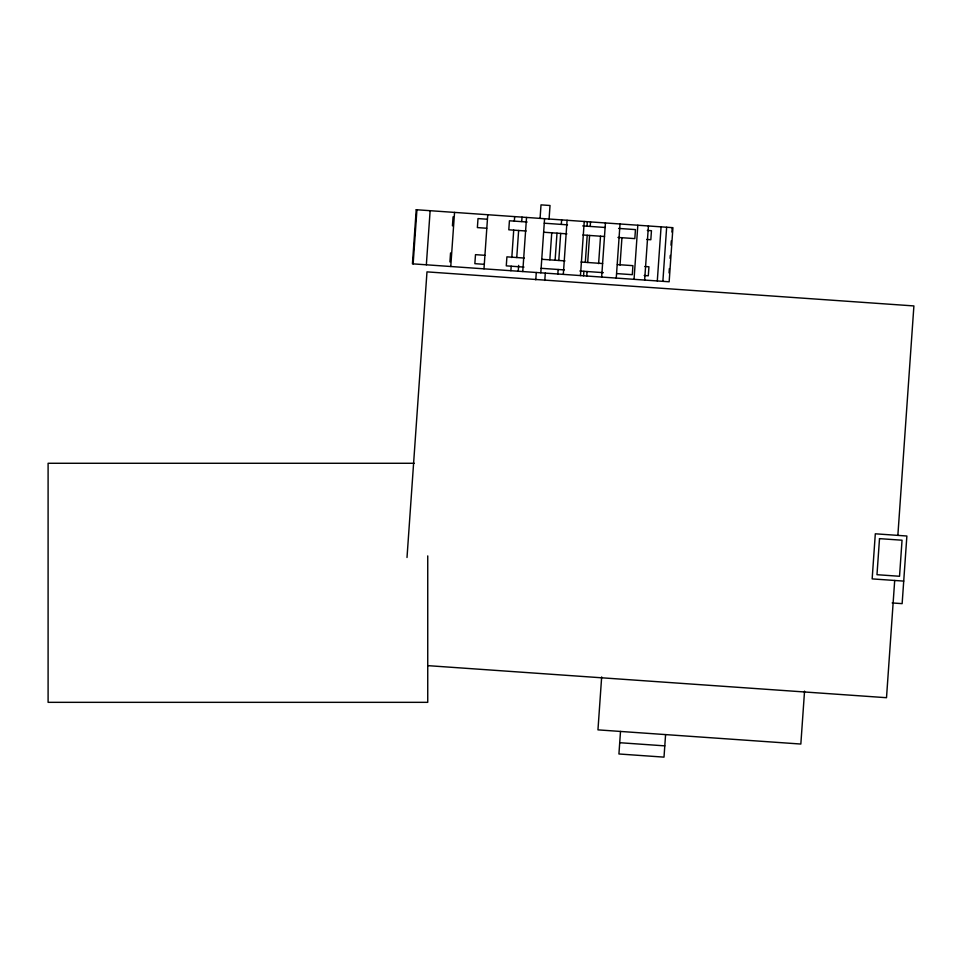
<?xml version="1.0" encoding="UTF-8"?>
<svg xmlns="http://www.w3.org/2000/svg" width="962" height="962" viewBox="0 0 962 962"><rect width="100%" height="100%" fill="white"/><g stroke="black" fill="none" stroke-linecap="round" stroke-linejoin="round"><path stroke-width="1.44" d="M413.143 263.877L416.931 209.776M426.346 264.803L430.134 210.702M407.01 557.491L426.984 271.873L913.9 305.928L897.859 535.377M449.927 261.929L450.553 252.91M452.441 225.854L453.078 216.835M450.757 266.51L454.545 212.41M483.982 268.831L487.758 214.73M510.882 270.719L511.195 266.209M511.808 257.551L513.72 230.134M514.345 221.128L514.67 216.618M516.75 257.539L518.638 230.483M518.253 271.236L518.662 265.38M521.729 221.513L522.029 217.123M522.763 271.549L526.539 217.448M535.774 279.822L536.291 272.499M540.079 218.386L541.017 204.87L550.023 205.495L549.086 219.023M540.8 272.811L544.576 218.711M544.793 280.447L545.298 273.124M549.855 259.848L551.743 232.804M555.11 260.221L556.998 233.165M557.84 274.002L558.152 269.492M558.79 260.474L560.678 233.417M561.315 224.411L561.628 219.901M563.311 274.386L567.087 220.274M580.459 275.577L584.247 221.476M583.573 275.793L583.886 271.296M587.036 226.202L587.349 221.693M585.317 262.325L587.205 235.281M586.748 276.022L587.06 271.512M587.698 262.494L589.586 235.45M590.211 226.431L590.536 221.921M598.617 263.624L600.528 236.207M601.647 277.068L605.435 222.956M616.245 278.078L620.021 223.978M620.021 265.115L621.945 237.71M601.659 676.935L597.955 729.869L800.841 744.047L804.545 691.125M634.042 279.329L637.818 225.228M644.636 280.074L648.424 225.962M620.502 731.445L618.927 753.98L664.008 757.13L665.584 734.595M657.299 280.952L661.074 226.852M662.866 281.349L666.654 227.236M669.059 272.955L669.36 268.578M670.081 258.333L670.286 255.411M670.995 245.178L671.308 240.789M671.921 232.022L672.222 227.633M894.696 580.471L886.507 697.703L428.042 665.656M414.237 463.275L48.1 463.275L48.1 702.332L427.741 702.332L427.741 555.904M487.361 219.24L478.006 218.578L477.38 227.597L486.736 228.247M527.128 222.018L509.427 220.779L508.802 229.798L526.13 231.012M544.264 223.208L567.52 224.843M582.756 225.902L605.17 227.477M618.602 228.415L635.449 229.593L634.824 238.612L617.965 237.434M647.33 230.423L651.454 230.712L650.829 239.73L646.704 239.442M543.626 232.227L566.895 233.862M582.912 234.981L604.533 236.496M484.848 255.303L475.493 254.653L474.855 263.672L484.211 264.322M524.242 258.056L506.914 256.842L506.277 265.861L523.977 267.099M541.738 259.283L564.995 260.906M581.024 262.025L602.645 263.54M617.4 264.574L632.924 265.656L632.299 274.675L616.774 273.593M644.805 266.486L648.941 266.775L648.304 275.793L644.179 275.505M541.113 268.302L564.369 269.925M579.87 271.007L603.354 272.655M903.715 581.096L872.161 578.896L875.312 533.802L906.877 536.014L902.14 603.643L892.171 602.946M619.708 742.712L664.79 745.863M416.221 209.728L412.433 263.828L669.155 281.782L672.931 227.681L416.221 209.728M879.508 538.636L876.983 574.699L899.53 576.274L902.043 540.211L879.508 538.636"/></g></svg>
